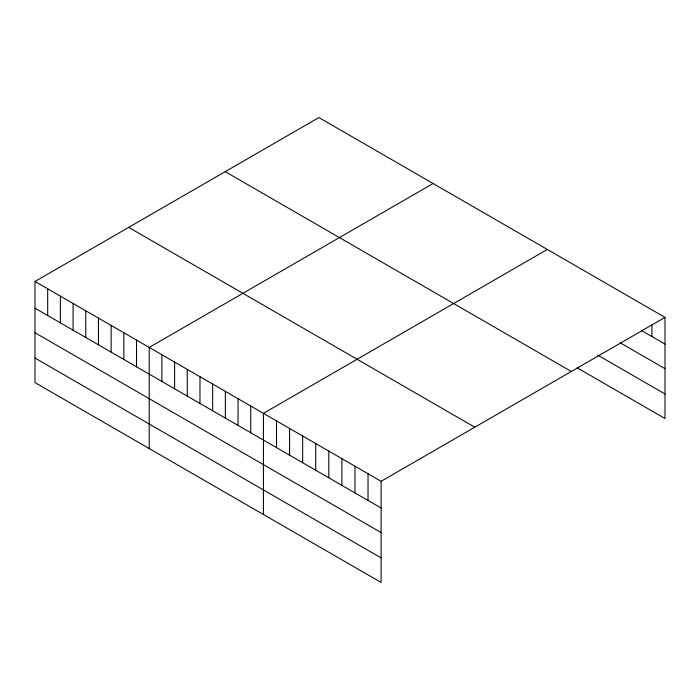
<?xml version="1.0" encoding="UTF-8"?>
<svg xmlns="http://www.w3.org/2000/svg" width="700" height="700" viewBox="0 0 700 700"><rect width="100%" height="100%" fill="white"/><g stroke="black" fill="none" stroke-linecap="round" stroke-linejoin="round"><path stroke-width="1.05" d="M35 281.47L381.106 481.294L381.106 582.435L35 382.611L35 281.47L318.894 117.565L665 317.389L665 418.53L577.211 367.85M433.108 183.505L149.214 347.41L149.214 448.56M547.321 249.445L263.428 413.35L263.428 514.5M381.106 481.294L665 317.389M641.655 330.619L665 344.102M620.174 342.781L665 368.664M597.756 355.145L665 393.969M225.207 171.649L571.314 371.473M128.686 227.377L474.793 427.201M35 308.184L381.106 508.008M35 332.745L381.106 532.569M35 358.05L381.106 557.874M651.928 324.8L651.928 336.551M368.025 473.742L368.025 500.456M354.953 466.191L354.953 492.905M341.88 458.64L341.88 485.363M328.808 451.097L328.808 477.811M315.726 443.546L315.726 470.26M302.654 435.995L302.654 462.718M289.581 428.453L289.581 455.166M276.5 420.901L276.5 447.615M250.74 406.026L250.74 432.74M238.044 398.694L238.044 425.416M225.356 391.37L225.356 418.084M212.669 384.046L212.669 410.76M199.972 376.714L199.972 403.436M187.285 369.39L187.285 396.104M174.597 362.066L174.597 388.78M161.901 354.734L161.901 381.456M136.526 340.086L136.526 366.8M123.83 332.754L123.83 359.476M111.142 325.43L111.142 352.144M98.455 318.106L98.455 344.82M85.759 310.774L85.759 337.496M73.071 303.45L73.071 330.164M60.384 296.126L60.384 322.84M47.688 288.794L47.688 315.507"/></g></svg>
